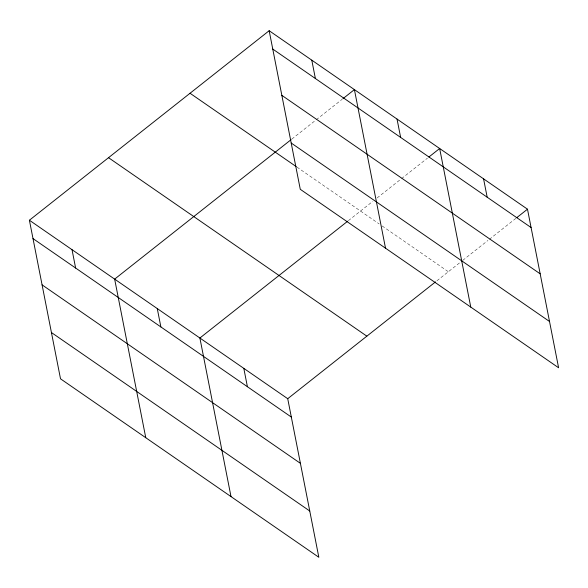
<?xml version="1.0" encoding="UTF-8"?>
<svg xmlns="http://www.w3.org/2000/svg" width="588" height="588" viewBox="0 0 588 588"><rect width="100%" height="100%" fill="white"/><g stroke="black" fill="none" stroke-linecap="round" stroke-linejoin="round"><path stroke-width="0.44" stroke-dasharray="2.94 2.21" d="M291.832 139.077L314.852 120.885M316.285 119.746L342.179 99.276M348.375 220.654L372.763 201.383M377.077 197.972L400.097 179.781M401.538 178.642L427.432 158.172M436.921 280.77L462.028 260.925M462.749 260.359L487.93 240.463M489.363 239.323L515.977 218.288M296.977 167.132L379.142 223.903M382.119 225.961L448.365 271.729"/><path stroke-width="0.88" d="M29.4 220.228L287.723 398.701L318.836 557.284L60.513 378.812L29.4 220.228L269.164 30.716L527.487 209.188L558.6 367.772L300.277 189.299L269.164 30.716M291.111 139.643L114.645 279.124L145.758 437.707M342.9 98.711L354.41 89.611L385.522 248.195M347.662 221.22L199.891 338.019L231.003 496.603M428.865 157.04L439.655 148.507L470.767 307.09M287.723 398.701L435.495 281.902M516.698 217.714L527.487 209.188M272.766 49.076L531.089 227.549M281.843 95.352L540.166 273.824M291.2 143.024L549.523 321.496M190.042 93.257L296.227 166.617M108.523 157.687L366.846 336.16M33.002 238.588L291.325 417.061M42.079 284.864L300.402 463.337M51.435 332.536L309.758 511.009M483.571 178.848L487.173 197.208M397.032 119.063L400.634 137.423M311.787 60.167L315.389 78.527M243.807 368.36L247.408 386.72M157.268 308.575L160.869 326.935M72.023 249.679L75.624 268.04"/></g></svg>
